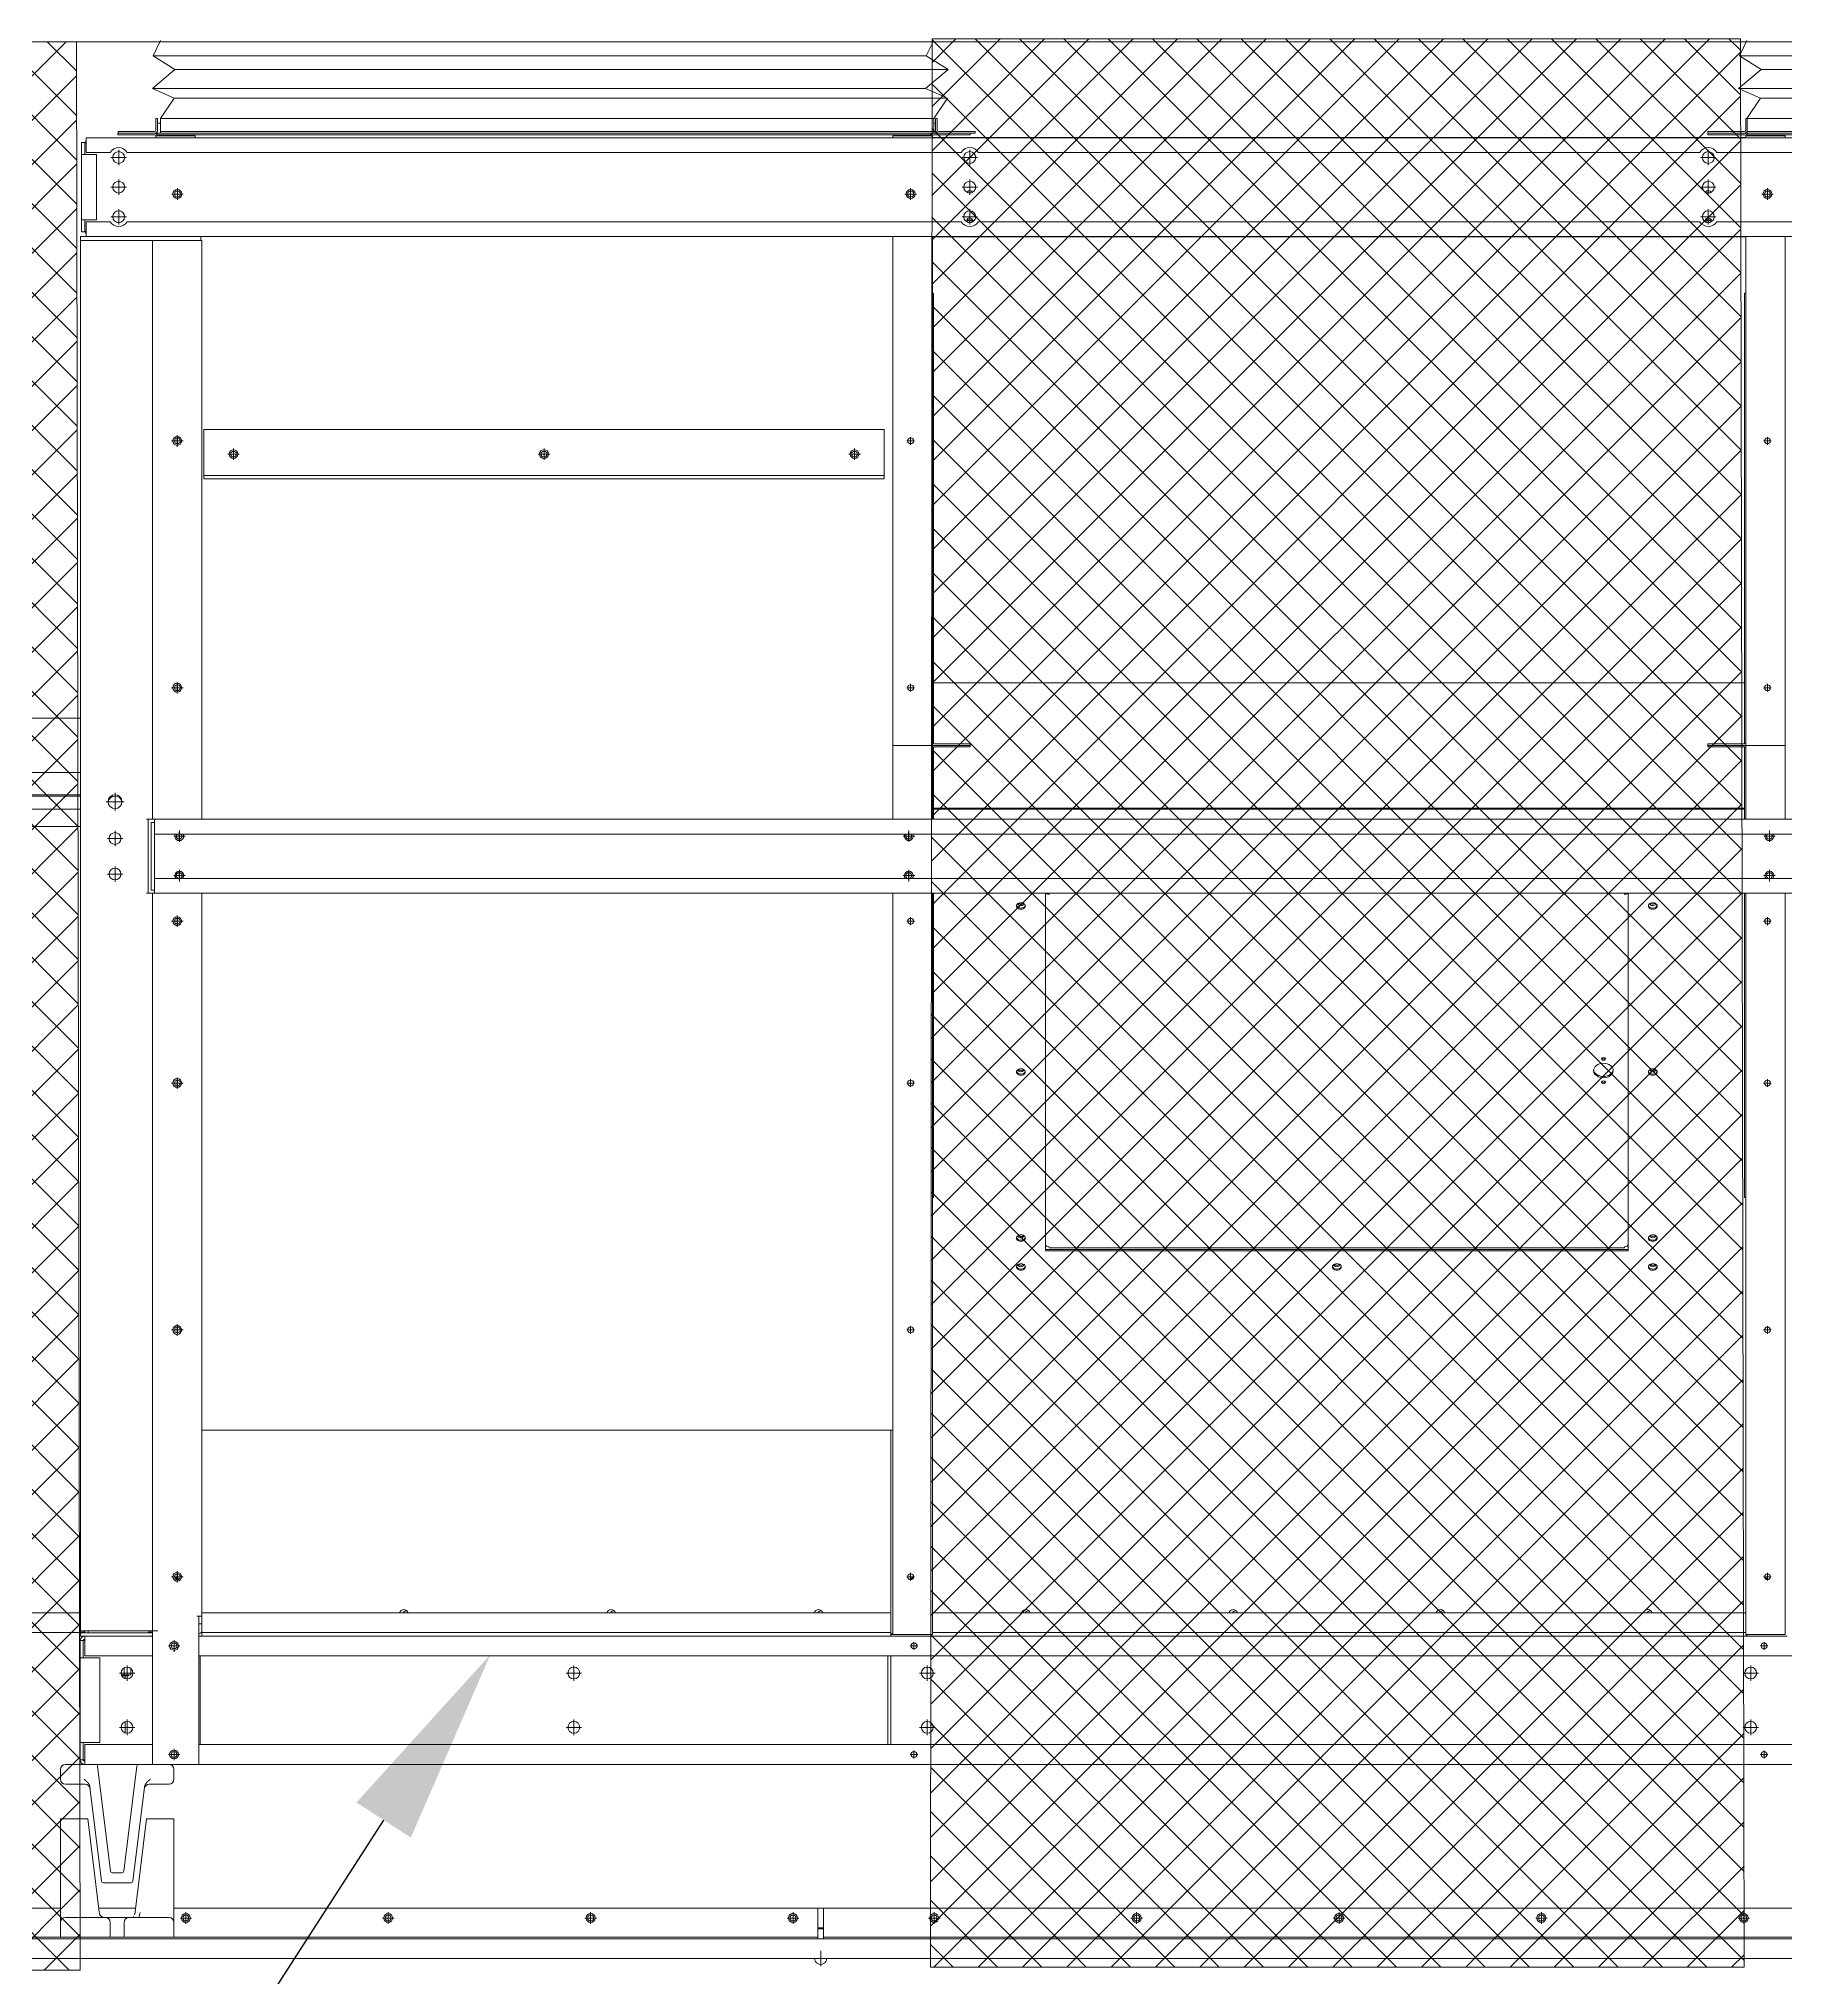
# Model space of a CAD drawing. Header units: millimetres. Extents: x -17070 to 45188, y -291348 to 34911.
# Drawn here: x 35056 to 36825, y 21810 to 23773 of the extents above; entities that cross this region are included whole.
import ezdxf
from ezdxf import colors
from ezdxf.entities.mleader import LeaderData, LeaderLine
from ezdxf.math import Vec2, Vec3

# ---------------------------------------------------------------- set-up
doc = ezdxf.new("R2010")
doc.units = ezdxf.units.MM
doc.layers.add('냉각탑_dim', color=1, linetype='Continuous')
doc.styles.get("Standard").update_dxf_attribs({"font": 'arial.ttf'})
pattern_1 = [(45, (-1253053.494, -466516.612), (-22.4506403, 22.4506403), []), (135, (-1253053.494, -466516.612), (-22.4506403, -22.4506403), [])]

# ---------------------------------------------------------------- blocks, each defined once
blk = doc.blocks.new('3753456')
at = {"color": 0, "lineweight": 5}
for p, q in [((337590.2, 91235.5), (337597.8, 91251)), ((337612.3, 91221.4), (337590.2, 91235.5)), ((337589.4, 91202.2), (337612.3, 91221.4)), ((337611.6, 91192.6), (337589.4, 91202.2)), ((337597.8, 91172), (337611.6, 91192.6))]:
    blk.add_line(p, q, dxfattribs=at)
blk = doc.blocks.new('45735')
at = {"color": 0, "lineweight": 5}
for p, q in [((339300, 91099.7), (338517, 91099.7)), ((338539.1, 91085.6), (339322.1, 91085.6)), ((338516.2, 91066.4), (339299.2, 91066.4)), ((339321.4, 91056.8), (338538.4, 91056.8))]:
    blk.add_line(p, q, dxfattribs=at)
for p in [(926.8, -135.8), (1709.8, -135.8)]:
    blk.add_blockref('3753456', p, dxfattribs=at)
blk = doc.blocks.new('2')
at = {"lineweight": 5}
h = blk.add_hatch(dxfattribs=at)
h.set_pattern_fill('ANSI37', scale=10)
h.set_pattern_definition(pattern_1)
h.paths.add_polyline_path([(35098.2, 21817), (35094.4, 23770.1), (34764.3, 23770.1), (34763, 21817)])
h = blk.add_hatch(dxfattribs=at)
h.set_pattern_fill('ANSI37', scale=10)
h.set_pattern_definition(pattern_1)
h.paths.add_polyline_path([(36783.6, 21819.9), (36779.8, 23773.1), (35961, 23773.1), (35959.6, 21819.9)])
at = {"color": 7, "lineweight": 20, "ltscale": 0.280701}
for p, q in [((37977, 23770.1), (34765.2, 23770.1)), ((35173.5, 23677.4), (35136.3, 23677.4)), ((35136.3, 23677.4), (35136.3, 23675.8)), ((35173.5, 23679), (35136.6, 23679)), ((35136.6, 23679), (35136.6, 23677.4)), ((35176.6, 23692.4), (35175, 23692.4)), ((35175, 23680.5), (35175, 23692.4)), ((35176.3, 23674.6), (35176.3, 23677.4)), ((35176.3, 23677.4), (35959.7, 23677.4)), ((35176.6, 23680.5), (35176.6, 23692.4)), ((35179.7, 23687.5), (35176.6, 23687.5)), ((35177.5, 23677.5), (35216.7, 23677.5)), ((35177.5, 23677.4), (35177.5, 23677.5)), ((35962.7, 23692.4), (35179.7, 23692.4)), ((35179.7, 23692.4), (35179.7, 23677.4)), ((35962.7, 23679), (35179.7, 23679)), ((35962.7, 23677.4), (35179.7, 23677.4)), ((35216.7, 23677.4), (35216.7, 23677.5)), ((35958.5, 23677.5), (35919.3, 23677.5)), ((35919.3, 23677.4), (35919.3, 23677.5)), ((35958.5, 23677.5), (35958.5, 23677.4)), ((35959.7, 23674.6), (35959.7, 23677.4)), ((35962.5, 23677.4), (35999.7, 23677.4)), ((35962.7, 23692.4), (35962.7, 23677.4)), ((35964.6, 23687.5), (35962.7, 23687.5)), ((35964.6, 23692.4), (35966.2, 23692.4)), ((35964.6, 23692.4), (35964.6, 23680.5)), ((35966.2, 23692.4), (35966.2, 23680.5)), ((36004.6, 23679), (35967.7, 23679)), ((36004.6, 23677.4), (35967.7, 23677.4)), ((35999.7, 23675.8), (35999.7, 23677.4)), ((36004.6, 23679), (36004.6, 23677.4)), ((36746.7, 23675.8), (36746.7, 23679)), ((36783.6, 23679), (36746.7, 23679)), ((36783.9, 23677.4), (36746.7, 23677.4)), ((36786.7, 23692.4), (36785.1, 23692.4)), ((36785.1, 23680.5), (36785.1, 23692.4)), ((37569.7, 23692.4), (36786.7, 23692.4)), ((36786.7, 23680.5), (36786.7, 23692.4)), ((36786.7, 23674.6), (36786.7, 23680.5)), ((37569.7, 23679), (36786.7, 23679)), ((36786.7, 23677.4), (37570.1, 23677.4)), ((35099.7, 23655.8), (35099.7, 23668.1)), ((35102.9, 23668.1), (35099.7, 23668.1)), ((35102.9, 23668.1), (35102.9, 23655.8)), ((35104.4, 23667.6), (35102.9, 23667.6)), ((35104.4, 23657.8), (35104.4, 23672.8)), ((37642, 23672.8), (35104.4, 23672.8)), ((35104.4, 23657.8), (35128.6, 23657.8)), ((35173.5, 23675.8), (35136.3, 23675.8)), ((35137.2, 23660.6), (35137.2, 23645)), ((35145.9, 23657.8), (35990.6, 23657.8)), ((35174.7, 23674.6), (35174.7, 23672.8)), ((35174.7, 23674.6), (35214.7, 23674.6)), ((35174.7, 23674.6), (35174.7, 23674.6)), ((35176.3, 23675.8), (35959.7, 23675.8)), ((35214.7, 23674.6), (35214.7, 23672.8)), ((35961.3, 23674.6), (35921.3, 23674.6)), ((35921.3, 23672.8), (35921.3, 23674.6)), ((35959.7, 23674.6), (35961.3, 23674.6)), ((35961.3, 23674.6), (35961.3, 23672.8)), ((36785.1, 23673), (35961.3, 23673)), ((35962.5, 23675.8), (35999.7, 23675.8)), ((35999.2, 23660.6), (35999.2, 23645)), ((36007.9, 23657.8), (36738.6, 23657.8)), ((36783.9, 23675.8), (36746.7, 23675.8)), ((36747.2, 23660.6), (36747.2, 23645)), ((36755.9, 23657.8), (37600.6, 23657.8)), ((36787.9, 23674.6), (36785.1, 23674.6)), ((36785.1, 23674.6), (36785.1, 23672.8)), ((36785.1, 23674.6), (36785.1, 23674.6)), ((36786.7, 23675.8), (37570.1, 23675.8)), ((36787.9, 23674.6), (36825.1, 23674.6)), ((36825.1, 23672.8), (36825.1, 23674.6)), ((35099.7, 23655.8), (35099.7, 23589.8)), ((35104.9, 23655.8), (35099.7, 23655.8)), ((35104.9, 23655.8), (35114.7, 23655.8)), ((35114.7, 23589.8), (35114.7, 23655.8)), ((35129.4, 23652.8), (35145, 23652.8)), ((35991.4, 23652.8), (36007, 23652.8)), ((36739.4, 23652.8), (36755, 23652.8)), ((35129.4, 23622.8), (35145, 23622.8)), ((35137.2, 23630.6), (35137.2, 23615)), ((35196.7, 23621.6), (35196.7, 23609.9)), ((35939.3, 23621.6), (35939.3, 23609.9)), ((35991.4, 23622.8), (36007, 23622.8)), ((35999.2, 23630.6), (35999.2, 23615)), ((36739.4, 23622.8), (36755, 23622.8)), ((36747.2, 23630.6), (36747.2, 23615)), ((36807.1, 23621.6), (36807.1, 23609.9)), ((35137.2, 23600.6), (35137.2, 23585)), ((35190.9, 23615.8), (35202.6, 23615.8)), ((35933.5, 23615.8), (35945.2, 23615.8)), ((35999.2, 23600.6), (35999.2, 23585)), ((36747.2, 23600.6), (36747.2, 23585)), ((36801.3, 23615.8), (36813, 23615.8)), ((35114.7, 23589.8), (35099.7, 23589.8)), ((35099.7, 23577.5), (35099.7, 23589.8)), ((35102.9, 23589.8), (35102.9, 23577.5)), ((35104.4, 23587.8), (35104.4, 23572.8)), ((35128.6, 23587.8), (35104.4, 23587.8)), ((35129.4, 23592.8), (35145, 23592.8)), ((35990.6, 23587.8), (35145.9, 23587.8)), ((35991.4, 23592.8), (36007, 23592.8)), ((36738.6, 23587.8), (36007.9, 23587.8)), ((36739.4, 23592.8), (36755, 23592.8)), ((37600.6, 23587.8), (36755.9, 23587.8)), ((35098.5, 23572.8), (35220.3, 23572.8)), ((35098.5, 23572.8), (35098.5, 23568.8)), ((35176.7, 23568.8), (35098.5, 23568.8)), ((35098.5, 23568.8), (35098.5, 22160.6)), ((35098.5, 23568.8), (35220.3, 23568.8)), ((35102.9, 23577.5), (35099.7, 23577.5)), ((35104.4, 23578), (35102.9, 23578)), ((35104.4, 23572.8), (37642, 23572.8)), ((35171.5, 22982.6), (35171.5, 23568.8)), ((35221.5, 23568.8), (35216.3, 23568.8)), ((35220.3, 23572.8), (35220.3, 23568.8)), ((35221.5, 23568.8), (35221.5, 22982.6)), ((35921.3, 23057.4), (35921.3, 23572.8)), ((35961.3, 23572.8), (35961.3, 22982.6)), ((36785.1, 23572.5), (35961.3, 23572.5)), ((36785.1, 23572.8), (36785.1, 23057.4)), ((36825.1, 22982.6), (36825.1, 23572.8)), ((35961.3, 23515.4), (35962.5, 23515.4)), ((35962.5, 23515.4), (35962.5, 23513.7)), ((35962.5, 23513.7), (35962.5, 23059)), ((36783.9, 23059), (36783.9, 23515.4)), ((36785.1, 23515.4), (36783.9, 23515.4)), ((36785.1, 23464.5), (36785.1, 23464.3)), ((35190.7, 23365.8), (35202.4, 23365.8)), ((35196.5, 23371.6), (35196.5, 23359.9)), ((35196.7, 23369.7), (35196.7, 23361.9)), ((35912.5, 23377.4), (35223.5, 23377.4)), ((35223.5, 23327.4), (35223.5, 23377.4)), ((35912.5, 23377.4), (35912.5, 23332.6)), ((35935.4, 23365.8), (35943.2, 23365.8)), ((35939.3, 23369.7), (35939.3, 23361.9)), ((36803.2, 23365.8), (36811, 23365.8)), ((36807.1, 23369.7), (36807.1, 23361.9)), ((35247.7, 23352.4), (35259.4, 23352.4)), ((35253.5, 23358.2), (35253.5, 23346.5)), ((35562.2, 23352.4), (35573.9, 23352.4)), ((35568, 23358.2), (35568, 23346.5)), ((35876.7, 23352.4), (35888.4, 23352.4)), ((35882.5, 23358.2), (35882.5, 23346.5)), ((35223.5, 23330.6), (35912.5, 23330.6)), ((35223.5, 23327.4), (35912.5, 23327.4)), ((35912.5, 23332.6), (35912.5, 23327.4)), ((35190.7, 23115.8), (35202.4, 23115.8)), ((35196.5, 23121.6), (35196.5, 23109.9)), ((35196.7, 23119.7), (35196.7, 23111.9)), ((35935.4, 23115.8), (35943.2, 23115.8)), ((35939.3, 23119.7), (35939.3, 23111.9)), ((36783.9, 23120.9), (35962.5, 23120.9)), ((36803.2, 23115.8), (36811, 23115.8)), ((36807.1, 23119.7), (36807.1, 23111.9)), ((35098.5, 23084.9), (35023.2, 23084.9)), ((35921.3, 23057.4), (35958.5, 23057.4)), ((35921.3, 22982.6), (35921.3, 23057.4)), ((35961.3, 23057.4), (35921.3, 23057.4)), ((35999.7, 23059), (35962.5, 23059)), ((35999.7, 23057.4), (35962.5, 23057.4)), ((35962.5, 23057.4), (35999.7, 23057.4)), ((35962.5, 23055.8), (35999.7, 23055.8)), ((35962.5, 23055.8), (35962.5, 22982.6)), ((35999.7, 23055.8), (35999.7, 23059)), ((36746.7, 23059), (36783.9, 23059)), ((36746.7, 23055.8), (36746.7, 23059)), ((36746.7, 23057.4), (36783.9, 23057.4)), ((36783.9, 23057.4), (36746.7, 23057.4)), ((36783.9, 23055.8), (36746.7, 23055.8)), ((36783.9, 22982.6), (36783.9, 23055.8)), ((36785.1, 23057.1), (36785.1, 23057.7)), ((36825.1, 23057.4), (36785.1, 23057.4)), ((36785.1, 22982.6), (36785.1, 23057.4)), ((36787.9, 23057.4), (36825.1, 23057.4)), ((35098.5, 23029.9), (35023.2, 23029.9)), ((35098.5, 23022.6), (35098.5, 22907.6)), ((35133.5, 23009.5), (35133.5, 22991.3)), ((34785.2, 23007.2), (35098.5, 23007.2)), ((34785.2, 23005.9), (35098.5, 23005.9)), ((35098.5, 22992.7), (34785.2, 22992.7)), ((35124.4, 23000.4), (35142.6, 23000.4)), ((36783.9, 22993.9), (35962.5, 22993.9)), ((36783.9, 22992.7), (35962.5, 22992.7)), ((35098.5, 22975.2), (34788.1, 22975.2)), ((35133.5, 22970.9), (35133.5, 22955.3)), ((35173.4, 22982.6), (35165.5, 22982.6)), ((35167, 22982.6), (35167, 22907.6)), ((35170.2, 22979.4), (35170.2, 22910.8)), ((35170.2, 22979.4), (35173.4, 22979.4)), ((35173.4, 22982.6), (37573, 22982.6)), ((35173.4, 22967.6), (35173.4, 22982.6)), ((35173.4, 22979.4), (35173.4, 22910.8)), ((35198.7, 22971.3), (35198.7, 22959.6)), ((35937.5, 22971.3), (35937.5, 22959.6)), ((36809.1, 22971.3), (36809.1, 22959.6)), ((35125.7, 22963.1), (35141.3, 22963.1)), ((37573, 22967.6), (35173.4, 22967.6)), ((35192.9, 22965.5), (35204.6, 22965.5)), ((35198.5, 22969.4), (35198.5, 22961.6)), ((35931.7, 22965.5), (35943.4, 22965.5)), ((35937.3, 22969.4), (35937.3, 22961.6)), ((36803.3, 22965.5), (36815, 22965.5)), ((35133.5, 22934.9), (35133.5, 22919.3)), ((35198.7, 22931.3), (35198.7, 22919.6)), ((35937.5, 22931.3), (35937.5, 22919.6)), ((36809.1, 22931.3), (36809.1, 22919.6)), ((35125.7, 22927.1), (35141.3, 22927.1)), ((35173.4, 22922.6), (37573, 22922.6)), ((35173.4, 22922.6), (35173.4, 22912.8)), ((35173.4, 22907.6), (35173.4, 22912.8)), ((35192.9, 22925.5), (35204.6, 22925.5)), ((35198.5, 22929.4), (35198.5, 22921.6)), ((35931.7, 22925.5), (35943.4, 22925.5)), ((35937.3, 22929.4), (35937.3, 22921.6)), ((36803.3, 22925.5), (36815, 22925.5)), ((35173.4, 22907.6), (35165.5, 22907.6)), ((35173.4, 22910.8), (35170.2, 22910.8)), ((35171.5, 22160.6), (35171.5, 22907.6)), ((37573, 22907.6), (35173.4, 22907.6)), ((35221.5, 22907.6), (35221.5, 22175.4)), ((35921.3, 22157), (35921.3, 22907.6)), ((35961.3, 22907.6), (35961.3, 22158.2)), ((35962.5, 22907.6), (35962.5, 22599.4)), ((36076, 22907.6), (36076, 22545.6)), ((36079.5, 22907.6), (36079.5, 22906.5)), ((36662.5, 22907.6), (36662.5, 22906.5)), ((36666, 22907.6), (36666, 22552)), ((36666, 22545.6), (36666, 22907.6)), ((36783.9, 22804.6), (36783.9, 22907.6)), ((36785.1, 22907.6), (36785.1, 22158.2)), ((36785.1, 22804.6), (36785.1, 22907.6)), ((36825.1, 22157), (36825.1, 22907.6)), ((35190.7, 22879.4), (35202.4, 22879.4)), ((35192.8, 22879.4), (35200.6, 22879.4)), ((35196.5, 22885.2), (35196.5, 22873.5)), ((35196.7, 22883.3), (35196.7, 22875.5)), ((35935.4, 22879.4), (35943.2, 22879.4)), ((35939.3, 22883.3), (35939.3, 22875.5)), ((36803.2, 22879.4), (36811, 22879.4)), ((36807.1, 22883.3), (36807.1, 22875.5)), ((36783.9, 22599.4), (36783.9, 22804.6)), ((35190.7, 22715.4), (35202.4, 22715.4)), ((35192.8, 22715.4), (35200.6, 22715.4)), ((35196.5, 22721.2), (35196.5, 22709.5)), ((35196.7, 22719.3), (35196.7, 22711.5)), ((35935.4, 22715.4), (35943.2, 22715.4)), ((35939.3, 22719.3), (35939.3, 22711.5)), ((36803.2, 22715.4), (36811, 22715.4)), ((36807.1, 22719.3), (36807.1, 22711.5)), ((36785.1, 22650.2), (36785.1, 22650.4)), ((35961.3, 22599.4), (35962.5, 22599.4)), ((36785.1, 22599.4), (36783.9, 22599.4)), ((36076, 22546.7), (36666, 22546.7)), ((36076, 22545.6), (36666, 22545.6)), ((36079.5, 22548.5), (36079.5, 22549.6)), ((36662.5, 22548.5), (36079.5, 22548.5)), ((36662.5, 22548.5), (36662.5, 22549.6)), ((35190.7, 22465.4), (35202.4, 22465.4)), ((35192.8, 22465.4), (35200.6, 22465.4)), ((35196.5, 22471.2), (35196.5, 22459.5)), ((35196.7, 22469.3), (35196.7, 22461.5)), ((35935.4, 22465.4), (35943.2, 22465.4)), ((35939.3, 22469.3), (35939.3, 22461.5)), ((36803.2, 22465.4), (36811, 22465.4)), ((36807.1, 22469.3), (36807.1, 22461.5)), ((35221.5, 22363.9), (35921.3, 22363.9)), ((35919.3, 22363.9), (35919.3, 22157.6)), ((35190.7, 22215.4), (35202.4, 22215.4)), ((35192.8, 22215.4), (35200.6, 22215.4)), ((35196.5, 22221.2), (35196.5, 22209.5)), ((35196.7, 22219.3), (35196.7, 22211.5)), ((35935.4, 22215.4), (35943.2, 22215.4)), ((35939.3, 22219.3), (35939.3, 22211.5)), ((36803.2, 22215.4), (36811, 22215.4)), ((36807.1, 22219.3), (36807.1, 22211.5)), ((34788.1, 22178.8), (35098.5, 22178.8)), ((35218.3, 22175.4), (35216.3, 22175.4)), ((35221.5, 22175.4), (35218.3, 22175.4)), ((35218.3, 22175.4), (35218.3, 22025.4)), ((35218.3, 22167.8), (35221.5, 22167.8)), ((35221.5, 22178.8), (35919.3, 22178.8)), ((35221.5, 22175.4), (35221.5, 22167.8)), ((35221.5, 22160.4), (35221.5, 22167.8)), ((35961.3, 22178.8), (36785.1, 22178.8)), ((34768.1, 22158.8), (35098.5, 22158.8)), ((35098.2, 22133.4), (35098.2, 22150.7)), ((35098.2, 22150.7), (35102.9, 22150.7)), ((35098.5, 22160.6), (35169.5, 22160.6)), ((35098.5, 22160.6), (35098.5, 22159.4)), ((35098.5, 22159.4), (35102.6, 22159.4)), ((35098.5, 22159.4), (35098.5, 22158.6)), ((35098.5, 22158.6), (35098.5, 22155.4)), ((35098.5, 22158.6), (35169.5, 22158.6)), ((35098.5, 22155.4), (35169.5, 22155.4)), ((35101.4, 22150.7), (35101.4, 22133.4)), ((35171.5, 22155.4), (35102.9, 22155.4)), ((35102.9, 22135.4), (35102.9, 22155.4)), ((35106.4, 22160.6), (35106.4, 22158.6)), ((35167.9, 22159.4), (35171.1, 22159.4)), ((35171.5, 22160.6), (35169.5, 22160.6)), ((35171.5, 22160.6), (35176.7, 22160.6)), ((35171.5, 22025.4), (35171.5, 22160.6)), ((35187.5, 22145.4), (35199.2, 22145.4)), ((35193.3, 22151.2), (35193.3, 22139.5)), ((35919.3, 22155.4), (35218.3, 22155.4)), ((35221.1, 22159.4), (35221.5, 22159.4)), ((35221.5, 22159.4), (35221.5, 22155.4)), ((35221.5, 22158.8), (35919.3, 22158.8)), ((35921.3, 22157.6), (35919.3, 22157.6)), ((35919.3, 22157.6), (35919.3, 22157)), ((35921.3, 22157), (35919.3, 22157)), ((35919.3, 22155.4), (35919.3, 22157)), ((35958.5, 22155.4), (35919.3, 22155.4)), ((35921.3, 22157), (35958.5, 22157)), ((35938.8, 22145.4), (35946.6, 22145.4)), ((35942.7, 22149.3), (35942.7, 22141.5)), ((35961.3, 22157), (35958.5, 22157)), ((36787.9, 22155.4), (35958.5, 22155.4)), ((35961.3, 22158.8), (36785.1, 22158.8)), ((35961.3, 22158.2), (35961.3, 22157)), ((36785.1, 22158.2), (36785.1, 22157)), ((36785.1, 22157), (36787.9, 22157)), ((36825.1, 22157), (36787.9, 22157)), ((36787.9, 22155.4), (36827.1, 22155.4)), ((36799.8, 22145.4), (36807.6, 22145.4)), ((36803.7, 22149.3), (36803.7, 22141.5)), ((35098.2, 22133.4), (35098.2, 22047.4)), ((35102.9, 22133.4), (35098.2, 22133.4)), ((35171.5, 22135.4), (35102.9, 22135.4)), ((35102.9, 22133.4), (35118.2, 22133.4)), ((35118.2, 22133.4), (35118.2, 22047.4)), ((35145.7, 22125.7), (35145.7, 22110.1)), ((37643.5, 22135.4), (35218.3, 22135.4)), ((35219.9, 22135.4), (35219.9, 22045.4)), ((35598.2, 22125.7), (35598.2, 22110.1)), ((35916.1, 22135.4), (35916.1, 22045.4)), ((35919.3, 22135.4), (35919.3, 22045.4)), ((35956.2, 22125.7), (35956.2, 22110.1)), ((36790.2, 22125.7), (36790.2, 22110.1)), ((35137.9, 22117.9), (35153.5, 22117.9)), ((35149.6, 22116), (35140, 22116)), ((35140.4, 22115.2), (35147, 22115.2)), ((35142.7, 22116), (35142.7, 22123)), ((35143.7, 22114.6), (35143.7, 22112.2)), ((35147, 22115.2), (35147, 22116)), ((35149.6, 22116), (35149.6, 22122.5)), ((35590.4, 22117.9), (35606, 22117.9)), ((35948.4, 22117.9), (35964, 22117.9)), ((36782.4, 22117.9), (36798, 22117.9)), ((35143.7, 22068.5), (35143.7, 22057.2)), ((35145.7, 22070.7), (35145.7, 22055.1)), ((35598.2, 22070.7), (35598.2, 22055.1)), ((35956.2, 22070.7), (35956.2, 22055.1)), ((36790.2, 22070.7), (36790.2, 22055.1)), ((35098.2, 22030.1), (35098.2, 22047.4)), ((35118.2, 22047.4), (35098.2, 22047.4)), ((35101.4, 22047.4), (35101.4, 22030.1)), ((35137.9, 22062.9), (35153.5, 22062.9)), ((35590.4, 22062.9), (35606, 22062.9)), ((35948.4, 22062.9), (35964, 22062.9)), ((36782.4, 22062.9), (36798, 22062.9)), ((35102.9, 22030.1), (35098.2, 22030.1)), ((35102.9, 22045.4), (35171.5, 22045.4)), ((35102.9, 22045.4), (35102.9, 22025.4)), ((35187.5, 22035.4), (35199.2, 22035.4)), ((35193.3, 22041.2), (35193.3, 22029.5)), ((35218.3, 22045.4), (37643.5, 22045.4)), ((35938.8, 22035.4), (35946.6, 22035.4)), ((35942.7, 22039.3), (35942.7, 22031.5)), ((36799.8, 22035.4), (36807.6, 22035.4)), ((36803.7, 22039.3), (36803.7, 22031.5)), ((35078.2, 22020.4), (35078.2, 22010.4)), ((35083.2, 22025.4), (35088.2, 22025.4)), ((35088.2, 22025.4), (35102.9, 22025.4)), ((35102.9, 22025.4), (35171.5, 22025.4)), ((35129, 21917.1), (35115.9, 22023.6)), ((35155.5, 22023.6), (35142.4, 21917.1)), ((35171.5, 22025.4), (35218.3, 22025.4)), ((35193.2, 22020.4), (35193.2, 22010.4)), ((35218.3, 22025.4), (37643.5, 22025.4)), ((35083.2, 22005.4), (35088.2, 22005.4)), ((35088.2, 22005.4), (35103.3, 22005.4)), ((35119.8, 21907.1), (35108.1, 22002.3)), ((35151.7, 21907.1), (35163.4, 22002.3)), ((35183.2, 22005.4), (35168.2, 22005.4)), ((35183.2, 22005.4), (35188.2, 22005.4)), ((35078.2, 21850.4), (35078.2, 21970.4)), ((35078.2, 21970.4), (35083.2, 21970.4)), ((35083.2, 21970.4), (35100.9, 21970.4)), ((35106, 21970.4), (35100.9, 21970.4)), ((35117.5, 21876), (35106, 21970.4)), ((35153.9, 21876), (35165.5, 21970.4)), ((35165.5, 21970.4), (35170.5, 21970.4)), ((35193.2, 21970.4), (35170.5, 21970.4)), ((35193.2, 21970.4), (35193.2, 21875.4)), ((35131, 21915.4), (35140.5, 21915.4)), ((35121.8, 21905.4), (35149.7, 21905.4)), ((34770.2, 21879.8), (35078.2, 21879.8)), ((35117.1, 21879.8), (35154.4, 21879.8)), ((35117.5, 21876), (35117.7, 21874.8)), ((35152.1, 21871.6), (35152, 21871.5)), ((35153.9, 21876), (35153.8, 21874.8)), ((35158.9, 21875.4), (35157.7, 21870.4)), ((35193.2, 21879.8), (35845.2, 21879.8)), ((35193.2, 21865.4), (35193.2, 21875.4)), ((35205.2, 21875.6), (35205.2, 21863.9)), ((35410.2, 21875.6), (35410.2, 21863.9)), ((35615.2, 21875.6), (35615.2, 21863.9)), ((35820.2, 21875.6), (35820.2, 21863.9)), ((35851.2, 21879.8), (35845.2, 21879.8)), ((35845.2, 21879.8), (35845.2, 21848.8)), ((35851.2, 21879.8), (36895.2, 21879.8)), ((35851.2, 21879.8), (35851.2, 21848.8)), ((35963.2, 21875.6), (35963.2, 21863.9)), ((36168.2, 21875.6), (36168.2, 21863.9)), ((36373.2, 21875.6), (36373.2, 21863.9)), ((36578.2, 21875.6), (36578.2, 21863.9)), ((36783.2, 21875.6), (36783.2, 21863.9)), ((35083.2, 21870.4), (35088.2, 21870.4)), ((35088.2, 21870.4), (35123.7, 21870.4)), ((35123.7, 21870.4), (35147.7, 21870.4)), ((35128.7, 21850.4), (35128.7, 21865.4)), ((35142.7, 21850.4), (35142.7, 21865.4)), ((35188.2, 21870.4), (35147.7, 21870.4)), ((35148.8, 21870.4), (35148.8, 21870.4)), ((35193.2, 21850.4), (35193.2, 21865.4)), ((35199.4, 21869.8), (35211.1, 21869.8)), ((35404.4, 21869.8), (35416.1, 21869.8)), ((35609.4, 21869.8), (35621.1, 21869.8)), ((35814.4, 21869.8), (35826.1, 21869.8)), ((35845.2, 21859.8), (35851.2, 21859.8)), ((35851.2, 21858.8), (35845.2, 21858.8)), ((35957.4, 21869.8), (35969.1, 21869.8)), ((36162.4, 21869.8), (36174.1, 21869.8)), ((36367.4, 21869.8), (36379.1, 21869.8)), ((36572.4, 21869.8), (36584.1, 21869.8)), ((36777.4, 21869.8), (36789.1, 21869.8)), ((34728.4, 21848.8), (35845.2, 21848.8)), ((35845.2, 21850.4), (34770.2, 21850.4)), ((34802.9, 21848.8), (38018, 21848.8)), ((35848.2, 21836.6), (35848.2, 21821)), ((35851.2, 21850.4), (36895.2, 21850.4)), ((37943.5, 21828.8), (34802.9, 21828.8)), ((35840.4, 21828.8), (35856, 21828.8))]:
    blk.add_line(p, q, dxfattribs=at)
at = {"color": 0, "lineweight": 20}
for points in [[(34764.3, 23770.1), (35094.4, 23770.1), (35098.2, 21817), (34763, 21817)], [(35961, 23773.1), (36779.8, 23773.1), (36783.6, 21819.9), (35959.6, 21819.9)]]:
    blk.add_lwpolyline(points, close=True, dxfattribs=at)
at = {"color": 7, "lineweight": 20, "ltscale": 0.280701}
for centre, radius in [((35137.2, 23652.8), 6), ((35999.2, 23652.8), 6), ((36747.2, 23652.8), 6), ((35137.2, 23622.8), 6), ((35196.7, 23615.8), 4.5), ((35196.7, 23615.8), 3), ((35939.3, 23615.8), 4.5), ((35939.3, 23615.8), 3), ((35999.2, 23622.8), 6), ((36747.2, 23622.8), 6), ((36807.1, 23615.8), 4.5), ((36807.1, 23615.8), 3), ((35137.2, 23592.8), 6), ((35999.2, 23592.8), 6), ((36747.2, 23592.8), 6), ((35196.5, 23365.8), 4.5), ((35196.7, 23365.8), 3), ((35939.3, 23365.8), 3), ((36807.1, 23365.8), 3), ((35253.5, 23352.4), 4.5), ((35253.5, 23352.4), 3), ((35568, 23352.4), 4.5), ((35568, 23352.4), 3), ((35882.5, 23352.4), 4.5), ((35882.5, 23352.4), 3), ((35196.5, 23115.8), 4.5), ((35196.7, 23115.8), 3), ((35939.3, 23115.8), 3), ((36807.1, 23115.8), 3), ((35133.5, 23000.4), 7), ((35133.5, 22963.1), 6), ((35133.5, 22927.1), 6), ((35196.5, 22879.4), 4.5), ((35196.7, 22879.4), 3), ((35939.3, 22879.4), 3), ((36807.1, 22879.4), 3), ((35196.5, 22715.4), 4.5), ((35196.7, 22715.4), 3), ((35939.3, 22715.4), 3), ((36807.1, 22715.4), 3), ((35196.5, 22465.4), 4.5), ((35196.7, 22465.4), 3), ((35939.3, 22465.4), 3), ((36807.1, 22465.4), 3), ((35196.5, 22215.4), 4.5), ((35196.7, 22215.4), 3), ((35939.3, 22215.4), 3), ((36807.1, 22215.4), 3), ((35193.3, 22145.4), 4.5), ((35193.3, 22145.4), 3), ((35942.7, 22145.4), 3), ((36803.7, 22145.4), 3), ((35145.7, 22117.9), 6), ((35598.2, 22117.9), 6), ((35956.2, 22117.9), 6), ((36790.2, 22117.9), 6), ((35145.7, 22062.9), 6), ((35598.2, 22062.9), 6), ((35956.2, 22062.9), 6), ((36790.2, 22062.9), 6), ((35193.3, 22035.4), 4.5), ((35193.3, 22035.4), 3), ((35942.7, 22035.4), 3), ((36803.7, 22035.4), 3), ((35205.2, 21869.8), 4.5), ((35205.2, 21869.8), 3), ((35410.2, 21869.8), 4.5), ((35410.2, 21869.8), 3), ((35615.2, 21869.8), 4.5), ((35615.2, 21869.8), 3), ((35820.2, 21869.8), 4.5), ((35820.2, 21869.8), 3), ((35963.2, 21869.8), 4.5), ((35963.2, 21869.8), 3), ((36168.2, 21869.8), 4.5), ((36168.2, 21869.8), 3), ((36373.2, 21869.8), 4.5), ((36373.2, 21869.8), 3), ((36578.2, 21869.8), 4.5), ((36578.2, 21869.8), 3), ((36783.2, 21869.8), 4.5), ((36783.2, 21869.8), 3)]:
    blk.add_circle(centre, radius, dxfattribs=at)
for centre, radius, start, end in [((35173.5, 23680.5), 1.5, 270, 0), ((35173.5, 23680.5), 3.1, 270, 0), ((35173.5, 23674.6), 2.8, 0, 90), ((35178.3, 23673.4), 3.97, 119.2775, 131.4376), ((35962.5, 23674.6), 2.8, 90, 180), ((35957.8, 23673.4), 3.97, 48.5625, 60.7225), ((35967.7, 23680.5), 3.1, 180, 270), ((35967.7, 23680.5), 1.5, 180, 270), ((36783.6, 23680.5), 1.5, 270, 0), ((36783.6, 23680.5), 3.1, 270, 0), ((36783.9, 23674.6), 2.8, 0, 90), ((36788.7, 23673.4), 3.97, 119.2775, 131.4376), ((35108.7, 23667.6), 5.2, 145.784, 180), ((35137.2, 23652.8), 10, 29.9997, 150.0003), ((35173.5, 23674.6), 1.2, 0, 90), ((35962.5, 23674.6), 1.2, 90, 180), ((35999.2, 23652.8), 10, 29.9997, 150.0003), ((36747.2, 23652.8), 10, 29.9997, 150.0003), ((36783.9, 23674.6), 1.2, 0, 90), ((35137.2, 23592.8), 10, 210.0003, 329.9997), ((35999.2, 23592.8), 10, 210.0003, 329.9997), ((36747.2, 23592.8), 10, 210.0003, 329.9997), ((35108.7, 23578), 5.2, 180, 214.216), ((35108.7, 23578), 5.2, 269.7865, 270), ((35169.5, 23578), 5.2, 270, 270.2146), ((35966.9, 23578), 5.2, 269.7849, 270), ((36779.5, 23578), 5.2, 270, 270.2151), ((35962.5, 23060.2), 1.2, 180, 270), ((35962.5, 23060.2), 2.8, 244.624, 270), ((35962.5, 23054.6), 2.8, 90, 115.376), ((35962.5, 23054.6), 1.2, 90, 180), ((36783.9, 23060.2), 1.2, 270, 0), ((36783.9, 23060.2), 2.8, 270, 295.3779), ((36783.9, 23054.6), 2.8, 64.6221, 90), ((36783.9, 23054.6), 1.2, 0, 90), ((35133.5, 22999.1), 7, 5.328, 174.672), ((35198.7, 22965.5), 4.5, 152.1815, 27.8185), ((35198.5, 22965.5), 3, 135.5708, 44.4292), ((35198.5, 22965.5), 4.5, 271.259, 27.8193), ((35937.5, 22965.5), 4.5, 152.1815, 27.8185), ((35937.3, 22965.5), 3, 135.5722, 44.4278), ((36809.1, 22965.5), 4.5, 152.1815, 27.8185), ((36809.1, 22965.5), 3, 135.5722, 44.4278), ((35198.7, 22925.5), 4.5, 319.8764, 220.1235), ((35198.7, 22925.5), 4.5, 91.259, 151.3521), ((35198.5, 22925.5), 3, 284.8411, 255.1589), ((35198.5, 22925.5), 4.5, 319.8773, 88.7123), ((35937.5, 22925.5), 4.5, 319.8764, 220.1235), ((35937.3, 22925.5), 3, 284.8374, 255.1626), ((36809.1, 22925.5), 4.5, 319.8764, 220.1235), ((36809.1, 22925.5), 3, 284.8374, 255.1626), ((35428.2, 22177.8), 3, 62.3709, 159.7606), ((35638.2, 22177.8), 3, 62.3709, 159.7606), ((35848.2, 22177.8), 3, 62.3709, 159.7606), ((36058.2, 22177.8), 3, 62.3709, 159.7606), ((36268.2, 22177.8), 3, 62.3709, 159.7606), ((36478.2, 22177.8), 3, 62.3709, 159.7606), ((36688.2, 22177.8), 3, 62.3709, 159.7606), ((35102.9, 22150.7), 4.7, 90, 180), ((35102.9, 22150.7), 1.5, 90, 180), ((35106.4, 22162.1), 4.7, 198.6045, 228.1211), ((35106.4, 22162.1), 1.5, 268.4632, 270), ((35164, 22162.1), 1.5, 270, 271.5187), ((35164, 22162.1), 4.7, 311.8787, 341.3953), ((35169.5, 22160.6), 2, 270, 0), ((35169.5, 22160.6), 5.2, 270, 292.6199), ((35958.5, 22158.2), 2.8, 270, 334.6231), ((36787.9, 22158.2), 2.8, 205.3769, 270), ((35144.3, 22114.6), 0.6, 90, 180), ((35102.9, 22030.1), 4.7, 180, 270), ((35102.9, 22030.1), 1.5, 180, 270), ((35083.2, 22020.4), 5, 90, 180), ((35083.2, 22010.4), 5, 180, 270), ((35114, 22023.4), 2, 7, 90), ((35157.5, 22023.4), 2, 90, 173), ((35188.2, 22020.4), 5, 0, 90), ((35188.2, 22010.4), 5, 270, 0), ((35188.5, 22030.1), 4.7, 270, 270.2913), ((35923.4, 22030.1), 4.7, 269.7193, 270), ((35989, 22030.1), 4.7, 270, 270.2807), ((36757.4, 22030.1), 4.7, 269.7193, 270), ((36823, 22030.1), 4.7, 270, 270.2807), ((35103.3, 22000.4), 5, 7, 90), ((35168.2, 22000.4), 5, 90, 173), ((35131, 21917.4), 2, 187, 270), ((35140.5, 21917.4), 2, 270, 353), ((35121.8, 21907.4), 2, 187, 270), ((35149.7, 21907.4), 2, 270, 353), ((35122.7, 21875.4), 5, 187.0004, 198.7562), ((35122.6, 21875.4), 4.97, 189.5501, 207.8016), ((35122.7, 21875.4), 5.08, 198.4501, 207.4918), ((35122.7, 21875.4), 5, 207.7495, 269.8075), ((35148.8, 21875.4), 4.97, 332.1921, 350.4624), ((35083.2, 21865.4), 5, 90, 180), ((35123.7, 21865.4), 5, 360, 90), ((35147.7, 21865.4), 5, 90, 180), ((35148.8, 21875.6), 5.19, 270.3847, 273.9534), ((35188.2, 21865.4), 5, 0, 90), ((35848.2, 21828.8), 6, 180, 0.0005)]:
    blk.add_arc(centre, radius, start, end, dxfattribs=at)
at = {"color": 7, "lineweight": 20, "ltscale": 0.280701, "extrusion": (0, 0, -1)}
for centre, major_axis, ratio, start_param, end_param in [((35999.2, 23616.8), (-3, 0), 0.799325, 0.317912, 0.5), ((35999.2, 23620.6), (-4.5, 0), 0.799325, 4.062751, 5.362027), ((35999.2, 23616.8), (-3, 0), 0.799325, 0.5, 2.823881), ((36747.2, 23616.8), (-3, 0), 0.799325, 0.317912, 0.5), ((36747.2, 23620.6), (-4.5, 0), 0.799325, 4.062751, 5.362027), ((36747.2, 23616.8), (-3, 0), 0.799325, 0.5, 2.823881), ((35999.2, 23618.7), (-3, 0), 0.799325, 5.681015, 5.870646), ((35999.2, 23618.7), (-3, 0), 0.799325, 3.554132, 3.745782), ((36747.2, 23618.7), (-3, 0), 0.799325, 5.681015, 5.870646), ((36747.2, 23618.7), (-3, 0), 0.799325, 3.554132, 3.745782), ((35999.2, 23589.2), (-3, 0), 0.799325, 0.000029, 0.5), ((35999.2, 23589.2), (-3, 0), 0.799325, 4.804788, 6.283214), ((35999.2, 23593.1), (-4.5, 0), 0.799325, 4.062751, 5.362027), ((35999.2, 23591.1), (-3, 0), 0.799325, 3.554132, 5.870646), ((35999.2, 23589.2), (-3, 0), 0.799325, 0.5, 3.141622), ((35999.2, 23589.2), (-3, 0), 0.799325, 3.141622, 4.619963), ((36747.2, 23589.2), (-3, 0), 0.799325, 0.000029, 0.5), ((36747.2, 23589.2), (-3, 0), 0.799325, 4.804788, 6.283214), ((36747.2, 23593.1), (-4.5, 0), 0.799325, 4.062751, 5.362027), ((36747.2, 23591.1), (-3, 0), 0.799325, 3.554132, 5.870646), ((36747.2, 23589.2), (-3, 0), 0.799325, 0.5, 3.141622), ((36747.2, 23589.2), (-3, 0), 0.799325, 3.141622, 4.619963), ((36051, 22894.8), (4.5, 0), 0.731354, 3.141564, 4.212389), ((36051, 22895.9), (4.5, 0), 0.731354, 0.166549, 2.975043), ((36051, 22894.8), (4.5, 0), 0.731354, 6.283156, 9.424749), ((36051, 22897.3), (3, 0), 0.731354, 0.000984, 3.141564), ((36051, 22898.7), (3, 0), 0.731354, 0.536691, 2.604902), ((36051, 22894.8), (4.5, 0), 0.731354, 4.212389, 6.283156), ((36079.5, 22908.9), (-3.5, 0), 0.681998, 4.712389, 5.703278), ((36662.5, 22908.9), (3.5, 0), 0.681998, 0.579907, 1.570796), ((36691, 22894.8), (4.5, 0), 0.731354, 3.141564, 4.212389), ((36691, 22895.9), (4.5, 0), 0.731354, 0.166549, 2.975043), ((36691, 22894.8), (4.5, 0), 0.731354, 6.283156, 9.424749), ((36691, 22897.3), (3, 0), 0.731354, 2.641593, 3.141564), ((36691, 22897.3), (3, 0), 0.731354, 0.000984, 2.641593), ((36691, 22898.7), (3, 0), 0.731354, 0.536691, 2.604902), ((36691, 22894.8), (4.5, 0), 0.731354, 4.212389, 6.283156), ((36641, 22728.1), (10, 0), 0.731354, 3.141593, 6.283185), ((36641, 22739.9), (2, 0), 0.731354, 3.141593, 6.283185), ((36641, 22739.9), (2, 0), 0.731354, 0, 3.141593), ((36641, 22741.3), (2, 0), 0.731354, 0.485056, 2.656537), ((36051, 22726.6), (4.5, 0), 0.731354, 3.141564, 4.212389), ((36051, 22727.7), (4.5, 0), 0.731354, 0.166549, 2.975043), ((36051, 22726.6), (4.5, 0), 0.731354, 6.283156, 9.424749), ((36051, 22729.1), (3, 0), 0.731354, 2.641593, 3.141564), ((36051, 22729.1), (3, 0), 0.731354, 0.000984, 2.641593), ((36051, 22730.4), (3, 0), 0.731354, 0.536691, 2.604902), ((36051, 22726.6), (4.5, 0), 0.731354, 4.212389, 6.283156), ((36641, 22729.4), (10, 0), 0.731354, 0.093387, 3.048205), ((36641, 22728.1), (10, 0), 0.731354, 0, 3.141593), ((36641, 22716.2), (2, 0), 0.731354, 3.141593, 6.283185), ((36641, 22716.2), (2, 0), 0.731354, 0, 3.141593), ((36641, 22717.6), (2, 0), 0.731354, 0.485056, 2.656537), ((36691, 22726.6), (4.5, 0), 0.731354, 3.141564, 4.212389), ((36691, 22727.7), (4.5, 0), 0.731354, 0.166549, 2.975043), ((36691, 22726.6), (4.5, 0), 0.731354, 6.283156, 9.424749), ((36691, 22729.1), (3, 0), 0.731354, 0.000984, 3.141564), ((36691, 22730.4), (3, 0), 0.731354, 0.536691, 2.604902), ((36691, 22726.6), (4.5, 0), 0.731354, 4.212389, 6.283156), ((36051, 22558.4), (4.5, 0), 0.731354, 3.141564, 4.212389), ((36051, 22559.5), (4.5, 0), 0.731354, 0.166549, 2.975043), ((36051, 22558.4), (4.5, 0), 0.731354, 6.283156, 9.424749), ((36051, 22560.9), (3, 0), 0.731354, 2.641593, 3.141564), ((36051, 22560.9), (3, 0), 0.731354, 0.000984, 2.641593), ((36051, 22562.2), (3, 0), 0.731354, 0.536691, 2.604902), ((36051, 22558.4), (4.5, 0), 0.731354, 4.212389, 6.283156), ((36691, 22558.4), (4.5, 0), 0.731354, 3.141564, 4.212389), ((36691, 22559.5), (4.5, 0), 0.731354, 0.166549, 2.975043), ((36691, 22558.4), (4.5, 0), 0.731354, 6.283156, 9.424749), ((36691, 22560.9), (3, 0), 0.731354, 0.000984, 3.141564), ((36691, 22562.2), (3, 0), 0.731354, 0.536691, 2.604902), ((36691, 22558.4), (4.5, 0), 0.731354, 4.212389, 6.283156), ((36079.5, 22552), (-3.5, 0), 0.681998, 4.712389, 6.283185), ((36662.5, 22552), (3.5, 0), 0.681998, 6.283185, 7.853982), ((36051, 22529.2), (4.5, 0), 0.731354, 3.141564, 4.212389), ((36051, 22530.2), (4.5, 0), 0.731354, 0.166549, 2.975043), ((36051, 22529.2), (4.5, 0), 0.731354, 6.283156, 9.424749), ((36051, 22531.6), (3, 0), 0.731354, 1.070796, 3.141564), ((36051, 22533), (3, 0), 0.731354, 1.070796, 2.604902), ((36051, 22529.2), (4.5, 0), 0.731354, 4.212389, 6.283156), ((36051, 22533), (3, 0), 0.731354, 0.536691, 1.070796), ((36051, 22531.6), (3, 0), 0.731354, 0.000984, 1.070796), ((36371, 22529.2), (4.5, 0), 0.731354, 3.141564, 4.212389), ((36371, 22530.2), (4.5, 0), 0.731354, 0.166549, 2.975043), ((36371, 22529.2), (4.5, 0), 0.731354, 6.283156, 9.424749), ((36371, 22531.6), (3, 0), 0.731354, 1.070796, 3.141564), ((36371, 22533), (3, 0), 0.731354, 1.070796, 2.604902), ((36371, 22529.2), (4.5, 0), 0.731354, 4.212389, 6.283156), ((36371, 22533), (3, 0), 0.731354, 0.536691, 1.070796), ((36371, 22531.6), (3, 0), 0.731354, 0.000984, 1.070796), ((36691, 22529.2), (4.5, 0), 0.731354, 3.141564, 4.212389), ((36691, 22530.2), (4.5, 0), 0.731354, 0.166549, 2.975043), ((36691, 22529.2), (4.5, 0), 0.731354, 6.283156, 9.424749), ((36691, 22531.6), (3, 0), 0.731354, 0.000984, 3.141564), ((36691, 22533), (3, 0), 0.731354, 0.536691, 2.604902), ((36691, 22529.2), (4.5, 0), 0.731354, 4.212389, 6.283156), ((35194.7, 22212.5), (3, 0), 0.866065, 4.381898, 6.273583), ((35194.7, 22211.7), (3, 0), 0.866065, 4.451688, 5.97838), ((35194.7, 22209.5), (4.5, 0), 0.866025, 4.649887, 5.39524), ((35941.3, 22211.7), (-3, 0), 0.866065, 0.304945, 1.070796), ((35941.3, 22210.9), (-3, 0), 0.866065, 0.609745, 1.070796), ((35941.3, 22211.7), (-3, 0), 0.866065, 1.070796, 1.831667), ((35941.3, 22210.9), (-3, 0), 0.866065, 1.070796, 1.685794), ((36805.1, 22211.7), (3, 0), 0.866065, 4.451742, 5.212389), ((36805.1, 22210.9), (3, 0), 0.866065, 4.597722, 5.212389), ((36805.1, 22211.7), (3, 0), 0.866065, 5.212389, 5.978398), ((36805.1, 22210.9), (3, 0), 0.866065, 5.212389, 5.673196), ((35426, 22177.8), (-4.5, 0), 1, 0.228118, 2.913474), ((35636, 22177.8), (-4.5, 0), 1, 0.228118, 2.913474), ((35846, 22177.8), (-4.5, 0), 1, 0.228118, 2.913474), ((36056, 22177.8), (-4.5, 0), 1, 0.228118, 2.913474), ((36266, 22177.8), (-4.5, 0), 1, 0.228118, 2.913474), ((36476, 22177.8), (-4.5, 0), 1, 0.228118, 2.913474), ((36686, 22177.8), (-4.5, 0), 1, 0.228118, 2.913474), ((35216.3, 22160.4), (-5.2, 0), 0.5, 3.141593, 4.317598), ((35471, 22158.8), (4.5, 0), 0.000436, 3.141622, 6.283214), ((35471, 22158.8), (4.5, 0), 0.000436, 2.070796, 3.141622), ((35471, 22158.8), (4.5, 0), 0.000436, 0.000029, 2.070796), ((35771, 22158.8), (4.5, 0), 0.000436, 3.141622, 6.283214), ((35771, 22158.8), (4.5, 0), 0.000436, 2.070796, 3.141622), ((35771, 22158.8), (4.5, 0), 0.000436, 0.000029, 2.070796), ((36071, 22158.8), (4.5, 0), 0.000436, 3.141622, 6.283214), ((36071, 22158.8), (4.5, 0), 0.000436, 2.070796, 3.141622), ((36071, 22158.8), (4.5, 0), 0.000436, 0.000029, 2.070796), ((36371, 22158.8), (4.5, 0), 0.000436, 3.141622, 6.283214), ((36371, 22158.8), (4.5, 0), 0.000436, 2.070796, 3.141622), ((36371, 22158.8), (4.5, 0), 0.000436, 0.000029, 2.070796), ((36671, 22158.8), (4.5, 0), 0.000436, 3.141622, 6.283214), ((36671, 22158.8), (4.5, 0), 0.000436, 2.070796, 3.141622), ((36671, 22158.8), (4.5, 0), 0.000436, 0.000029, 2.070796), ((36787.9, 22158.2), (-2.8, 0), 0.499932, 6.273315, 6.283185), ((35843.6, 21857.9), (2.5, 0), 0.458953, 5.406887, 5.486485), ((35843.6, 21859), (2.5, 0), 0.458953, 5.539208, 5.783185), ((35843.6, 21859), (2.5, 0), 0.458953, 5.783185, 6.283156), ((35843.6, 21859), (2.5, 0), 0.458953, 6.283156, 6.499007)]:
    blk.add_ellipse(centre, major_axis=major_axis, ratio=ratio, start_param=start_param, end_param=end_param, dxfattribs=at)
at = {"color": 7, "lineweight": 20, "ltscale": 0.280701}
for points, knots in [([(35108.1, 22002.3), (35108.1, 22002.7), (35108, 22003), (35107.9, 22003.4), (35107.7, 22004), (35107.4, 22004.7), (35107.3, 22005), (35106.9, 22005.7), (35106.5, 22006.3), (35106.2, 22006.6), (35105.7, 22007.2), (35105.1, 22007.8), (35104.8, 22008.1), (35104.2, 22008.7), (35103.5, 22009.2), (35103.2, 22009.5), (35102.7, 22009.9), (35102.3, 22010.2), (35102.3, 22010.2), (35102.2, 22010.3), (35102.1, 22010.4)], [0, 0, 0, 0, 0, 0, 2.255203, 2.255203, 2.255203, 4.814439, 4.814439, 4.814439, 7.821689, 7.821689, 7.821689, 11.45238, 11.45238, 11.45238, 15.709201, 15.709201, 15.709201, 16.735664, 16.735664, 16.735664, 16.735664, 16.735664, 16.735664]), ([(35163.4, 22002.3), (35163.4, 22002.7), (35163.5, 22003), (35163.6, 22003.4), (35163.8, 22004), (35164, 22004.7), (35164.2, 22005), (35164.6, 22005.7), (35165, 22006.3), (35165.3, 22006.6), (35165.8, 22007.2), (35166.3, 22007.8), (35166.6, 22008.1), (35167.3, 22008.7), (35167.9, 22009.2), (35168.3, 22009.5), (35168.7, 22009.9), (35169.2, 22010.2), (35169.2, 22010.2), (35169.3, 22010.3), (35169.4, 22010.4)], [0, 0, 0, 0, 0, 0, 2.255207, 2.255207, 2.255207, 4.814432, 4.814432, 4.814432, 7.821683, 7.821683, 7.821683, 11.452376, 11.452376, 11.452376, 15.709177, 15.709177, 15.709177, 16.735649, 16.735649, 16.735649, 16.735649, 16.735649, 16.735649])]:
    blk.add_open_spline(points, degree=5, knots=knots, dxfattribs=at)
at = {"color": 0, "lineweight": 20}
for p in [(-303344.9, -67343.8), (-301738.3, -67343.8)]:
    blk.add_blockref('45735', p, dxfattribs=at)

msp = doc.modelspace()

# ---------------------------------------------------------------- block references
msp.add_blockref('2', (0, 0))

# ---------------------------------------------------------------- leaders
at = {"layer": '냉각탑_dim', "lineweight": -3}
ml = msp.add_multileader_mtext('Standard', dxfattribs=at)
ml.set_content('')
ml.set_leader_properties(color=256)
ml.build(insert=Vec2(0, 0))
ml.multileader.update_dxf_attribs({"text_right_attachment_type": 6, "dogleg_length": 5, "arrow_head_size": 199.5, "scale": 30})
ctx = ml.context
ctx.base_point, ctx.scale, ctx.char_height, ctx.arrow_head_size, ctx.landing_gap_size, ctx.plane_origin = Vec3(34138.9, 20314.1), 30, 7.18, 199.5, 3.59, Vec3(35643.8, 20639.8)
ctx.right_attachment, ctx.text_align_type = 6, 2
notes = []
notes.append((ctx, [(0, (1, 1, 0), (34338.4, 20314.1), (-1, 0), 199.5, [(0, [(35513.7, 22136.7)], 0, [])])]))
ctx.mtext, ml.multileader.dxf.content_type = None, 0
for ctx, leaders in notes:
    for number, flags, end, landing, length, lines in leaders:
        leader = LeaderData()
        leader.index, (leader.has_last_leader_line, leader.has_dogleg_vector, leader.attachment_direction) = number, flags
        leader.last_leader_point, leader.dogleg_vector, leader.dogleg_length = Vec3(end), Vec3(landing), length
        for number, points, colour, breaks in lines:
            line = LeaderLine()
            line.index, line.vertices, line.color, line.breaks = number, Vec3.list(points), colors.encode_raw_color(colour), breaks
            leader.lines.append(line)
        ctx.leaders.append(leader)

doc.saveas('drawing.dxf')
